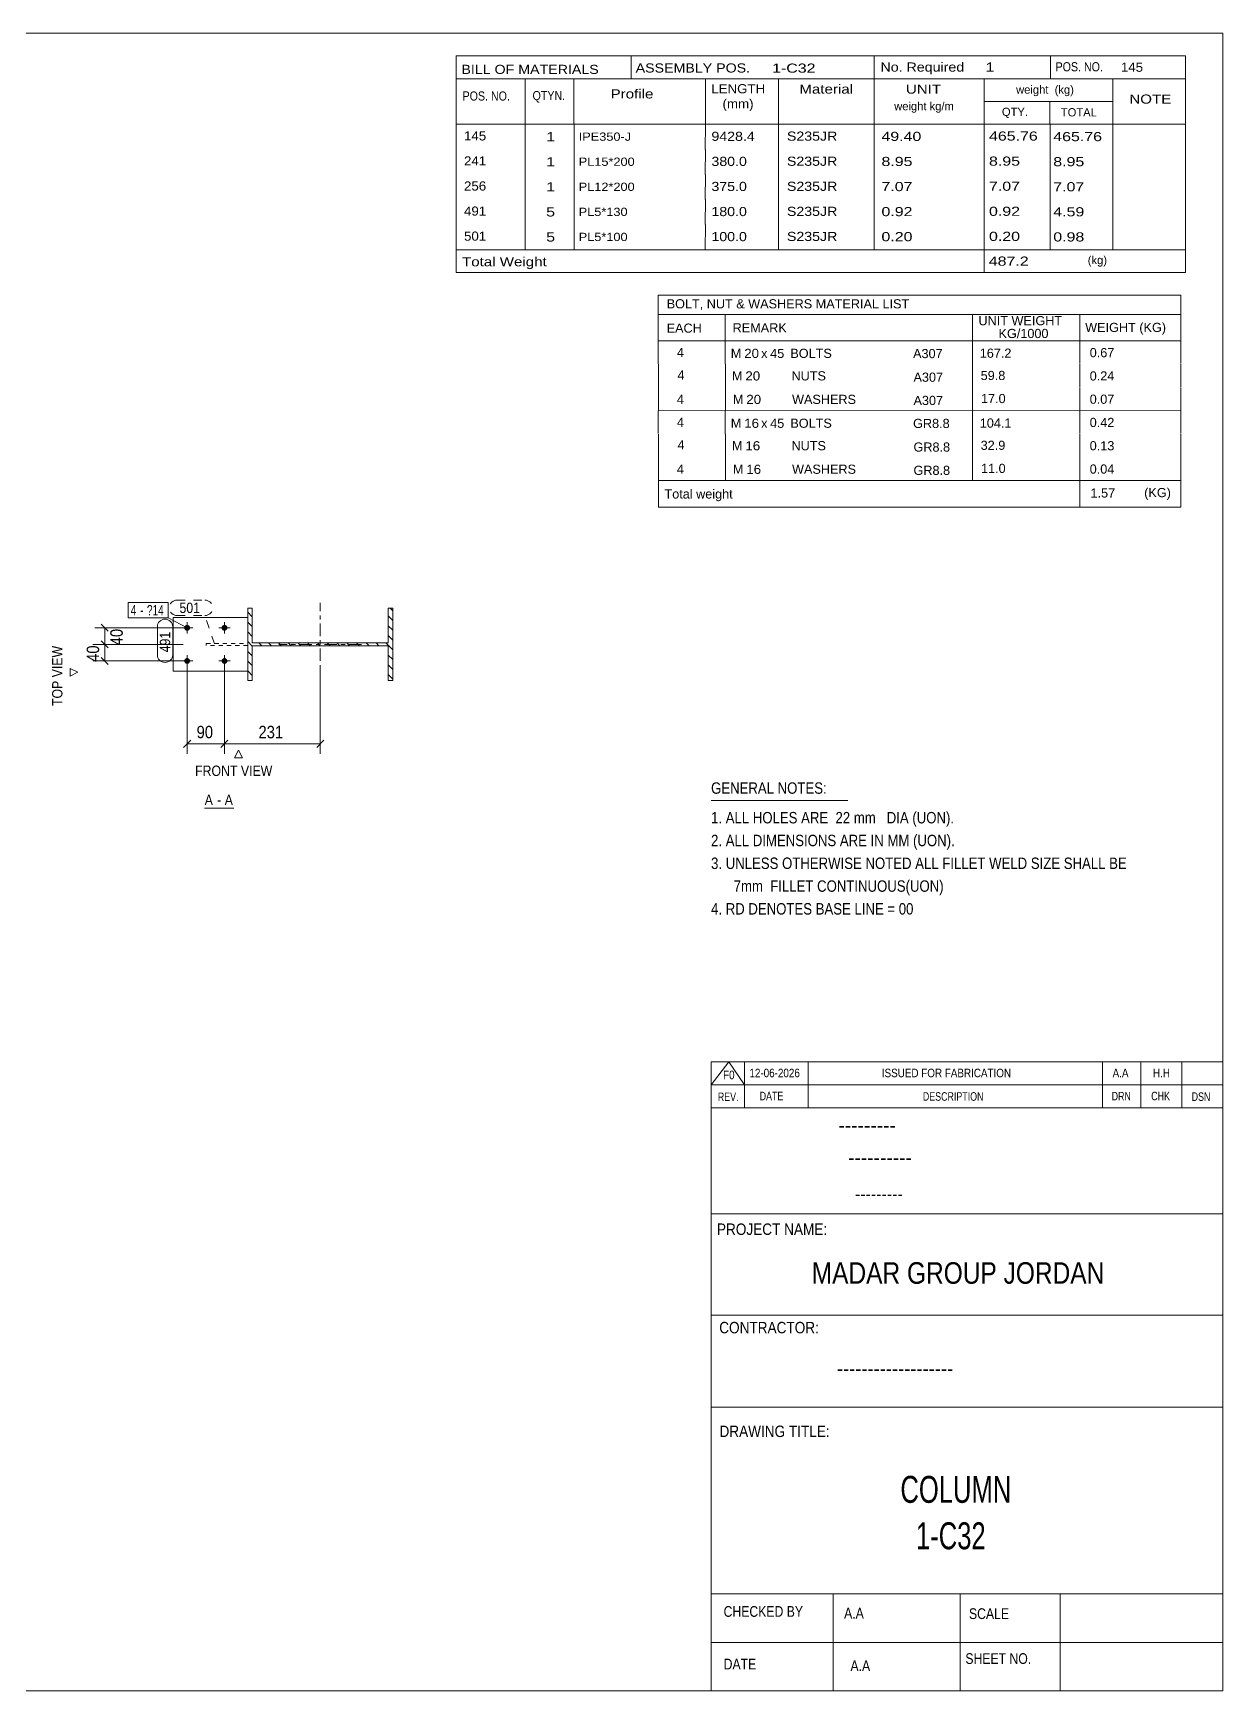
# Model space of a CAD drawing. Header units: millimetres. Extents: x 2 to 579, y 1 to 405.
# Drawn here: x 291.9 to 579, y 5 to 405 of the extents above; entities that cross this region are included whole.
import ezdxf

# ---------------------------------------------------------------- set-up
doc = ezdxf.new("R2010")
doc.units = ezdxf.units.MM
for name, pattern in [('XKITLINE00', [0]), ('XKITLINE01', [4, 1, -1, 1, -1]), ('XKITLINE02', [4, 2, -2]), ('XKITLINE03', [6, 3, -1, 1, -1])]:
    doc.linetypes.add(name, pattern=pattern)
for name, color, linetype, lineweight in [('Bolt', 3, 'Continuous', 0), ('BoltMark', 7, 'Continuous', 0), ('Dimensions', 7, 'Continuous', 0), ('DrawingSheet', 5, 'Continuous', 0), ('OtherObjectType', 7, 'Continuous', 0), ('Part', 2, 'Continuous', 0), ('PartMark', 7, 'Continuous', 0)]:
    doc.layers.add(name, color=color, linetype=linetype, lineweight=lineweight)
doc.styles.add('@ARIAL_UNICODE_MS_BOLD', font='ARIAL.TTF')
doc.styles.add('ARIAL', font='ARIAL.TTF')
doc.styles.add('ARIAL_NARROW', font='ARIALN.TTF')
doc.styles.add('COMIC_SANS_MS_BOLD', font='COMICBD.TTF')
doc.styles.add('SWIS721_EX_BT', font='ARIAL.TTF')
doc.styles.add('SWISSE', font='ARIAL.TTF')

# ---------------------------------------------------------------- blocks, each defined once
blk = doc.blocks.new('*A1')
at = {"layer": 'Part', "color": 7, "linetype": 'XKITLINE00', "lineweight": 0}
for p, q in [((344.78, 264.16), (343.68, 265.26)), ((378.68, 263.26), (377.58, 264.36)), ((378.68, 265.62), (378.04, 266.26)), ((344.78, 261.81), (343.68, 262.91)), ((344.78, 259.45), (343.68, 260.55)), ((378.68, 260.91), (377.58, 262.01)), ((344.78, 257.09), (343.68, 258.19)), ((347.07, 257.16), (346.37, 257.86)), ((349.42, 257.16), (348.72, 257.86)), ((351.78, 257.16), (351.08, 257.86)), ((354.14, 257.16), (353.44, 257.86)), ((356.5, 257.16), (355.8, 257.86)), ((358.85, 257.16), (358.15, 257.86)), ((361.21, 257.16), (360.51, 257.86)), ((363.57, 257.16), (362.87, 257.86)), ((365.93, 257.16), (365.23, 257.86)), ((368.28, 257.16), (367.58, 257.86)), ((370.64, 257.16), (369.94, 257.86)), ((373, 257.16), (372.3, 257.86)), ((375.35, 257.16), (374.65, 257.86)), ((378.68, 256.19), (377.01, 257.86)), ((378.68, 258.55), (377.58, 259.65)), ((344.78, 254.73), (343.68, 255.83)), ((344.78, 252.38), (343.68, 253.48)), ((378.68, 253.84), (377.58, 254.94)), ((378.68, 251.48), (377.58, 252.58)), ((344.78, 250.02), (343.68, 251.12)), ((343.68, 248.76), (343.68, 248.76)), ((343.68, 248.76), (343.68, 248.76)), ((378.68, 249.12), (377.58, 250.22))]:
    blk.add_line(p, q, dxfattribs=at)
blk = doc.blocks.new('*A42')
at = {"layer": 'Bolt'}
for points in [[(329.11, 262.21), (329.15, 262.21), (329.18, 262.2), (329.22, 262.2), (329.25, 262.19), (329.28, 262.18), (329.32, 262.17), (329.35, 262.16), (329.38, 262.14), (329.41, 262.13), (329.44, 262.11), (329.47, 262.09), (329.5, 262.07), (329.52, 262.05), (329.55, 262.03), (329.58, 262.01), (329.6, 261.98), (329.62, 261.96), (329.64, 261.93), (329.66, 261.9), (329.68, 261.87), (329.7, 261.84), (329.71, 261.81), (329.73, 261.78), (329.74, 261.75), (329.75, 261.71), (329.76, 261.68), (329.77, 261.65), (329.77, 261.61), (329.78, 261.58), (329.78, 261.55), (329.78, 261.51), (329.78, 261.48), (329.78, 261.44), (329.77, 261.41), (329.77, 261.37), (329.76, 261.34), (329.75, 261.31), (329.74, 261.28), (329.73, 261.24), (329.71, 261.21), (329.7, 261.18), (329.68, 261.15), (329.66, 261.12), (329.64, 261.09), (329.62, 261.07), (329.6, 261.04), (329.58, 261.02), (329.55, 260.99), (329.52, 260.97), (329.5, 260.95), (329.47, 260.93), (329.44, 260.91), (329.41, 260.89), (329.38, 260.88), (329.35, 260.86), (329.32, 260.85), (329.28, 260.84), (329.25, 260.83), (329.22, 260.82), (329.18, 260.82), (329.15, 260.81), (329.11, 260.81), (329.08, 260.81), (329.05, 260.81), (329.01, 260.81), (328.98, 260.82), (328.94, 260.82), (328.91, 260.83), (328.88, 260.84), (328.84, 260.85), (328.81, 260.86), (328.78, 260.88), (328.75, 260.89), (328.72, 260.91), (328.69, 260.93), (328.66, 260.95), (328.64, 260.97), (328.61, 260.99), (328.59, 261.02), (328.56, 261.04), (328.54, 261.07), (328.52, 261.09), (328.5, 261.12), (328.48, 261.15), (328.46, 261.18), (328.45, 261.21), (328.43, 261.24), (328.42, 261.28), (328.41, 261.31), (328.4, 261.34), (328.39, 261.37), (328.39, 261.41), (328.38, 261.44), (328.38, 261.48), (328.38, 261.51), (328.38, 261.55), (328.38, 261.58), (328.39, 261.61), (328.39, 261.65), (328.4, 261.68), (328.41, 261.71), (328.42, 261.75), (328.43, 261.78), (328.45, 261.81), (328.46, 261.84), (328.48, 261.87), (328.5, 261.9), (328.52, 261.93), (328.54, 261.96), (328.56, 261.98), (328.59, 262.01), (328.61, 262.03), (328.64, 262.05), (328.66, 262.07), (328.69, 262.09), (328.72, 262.11), (328.75, 262.13), (328.78, 262.14), (328.81, 262.16), (328.84, 262.17), (328.88, 262.18), (328.91, 262.19), (328.94, 262.2), (328.98, 262.2), (329.01, 262.21), (329.05, 262.21), (329.08, 262.21)], [(338.11, 262.21), (338.15, 262.21), (338.18, 262.2), (338.22, 262.2), (338.25, 262.19), (338.28, 262.18), (338.32, 262.17), (338.35, 262.16), (338.38, 262.14), (338.41, 262.13), (338.44, 262.11), (338.47, 262.09), (338.5, 262.07), (338.52, 262.05), (338.55, 262.03), (338.58, 262.01), (338.6, 261.98), (338.62, 261.96), (338.64, 261.93), (338.66, 261.9), (338.68, 261.87), (338.7, 261.84), (338.71, 261.81), (338.73, 261.78), (338.74, 261.75), (338.75, 261.71), (338.76, 261.68), (338.77, 261.65), (338.77, 261.61), (338.78, 261.58), (338.78, 261.55), (338.78, 261.51), (338.78, 261.48), (338.78, 261.44), (338.77, 261.41), (338.77, 261.37), (338.76, 261.34), (338.75, 261.31), (338.74, 261.28), (338.73, 261.24), (338.71, 261.21), (338.7, 261.18), (338.68, 261.15), (338.66, 261.12), (338.64, 261.09), (338.62, 261.07), (338.6, 261.04), (338.58, 261.02), (338.55, 260.99), (338.52, 260.97), (338.5, 260.95), (338.47, 260.93), (338.44, 260.91), (338.41, 260.89), (338.38, 260.88), (338.35, 260.86), (338.32, 260.85), (338.28, 260.84), (338.25, 260.83), (338.22, 260.82), (338.18, 260.82), (338.15, 260.81), (338.11, 260.81), (338.08, 260.81), (338.05, 260.81), (338.01, 260.81), (337.98, 260.82), (337.94, 260.82), (337.91, 260.83), (337.88, 260.84), (337.84, 260.85), (337.81, 260.86), (337.78, 260.88), (337.75, 260.89), (337.72, 260.91), (337.69, 260.93), (337.66, 260.95), (337.64, 260.97), (337.61, 260.99), (337.59, 261.02), (337.56, 261.04), (337.54, 261.07), (337.52, 261.09), (337.5, 261.12), (337.48, 261.15), (337.46, 261.18), (337.45, 261.21), (337.43, 261.24), (337.42, 261.28), (337.41, 261.31), (337.4, 261.34), (337.39, 261.37), (337.39, 261.41), (337.38, 261.44), (337.38, 261.48), (337.38, 261.51), (337.38, 261.55), (337.38, 261.58), (337.39, 261.61), (337.39, 261.65), (337.4, 261.68), (337.41, 261.71), (337.42, 261.75), (337.43, 261.78), (337.45, 261.81), (337.46, 261.84), (337.48, 261.87), (337.5, 261.9), (337.52, 261.93), (337.54, 261.96), (337.56, 261.98), (337.59, 262.01), (337.61, 262.03), (337.64, 262.05), (337.66, 262.07), (337.69, 262.09), (337.72, 262.11), (337.75, 262.13), (337.78, 262.14), (337.81, 262.16), (337.84, 262.17), (337.88, 262.18), (337.91, 262.19), (337.94, 262.2), (337.98, 262.2), (338.01, 262.21), (338.05, 262.21), (338.08, 262.21)], [(329.11, 254.21), (329.15, 254.21), (329.18, 254.2), (329.22, 254.2), (329.25, 254.19), (329.28, 254.18), (329.32, 254.17), (329.35, 254.16), (329.38, 254.14), (329.41, 254.13), (329.44, 254.11), (329.47, 254.09), (329.5, 254.07), (329.52, 254.05), (329.55, 254.03), (329.58, 254.01), (329.6, 253.98), (329.62, 253.96), (329.64, 253.93), (329.66, 253.9), (329.68, 253.87), (329.7, 253.84), (329.71, 253.81), (329.73, 253.78), (329.74, 253.75), (329.75, 253.71), (329.76, 253.68), (329.77, 253.65), (329.77, 253.61), (329.78, 253.58), (329.78, 253.55), (329.78, 253.51), (329.78, 253.48), (329.78, 253.44), (329.77, 253.41), (329.77, 253.37), (329.76, 253.34), (329.75, 253.31), (329.74, 253.28), (329.73, 253.24), (329.71, 253.21), (329.7, 253.18), (329.68, 253.15), (329.66, 253.12), (329.64, 253.09), (329.62, 253.07), (329.6, 253.04), (329.58, 253.02), (329.55, 252.99), (329.52, 252.97), (329.5, 252.95), (329.47, 252.93), (329.44, 252.91), (329.41, 252.89), (329.38, 252.88), (329.35, 252.86), (329.32, 252.85), (329.28, 252.84), (329.25, 252.83), (329.22, 252.82), (329.18, 252.82), (329.15, 252.81), (329.11, 252.81), (329.08, 252.81), (329.05, 252.81), (329.01, 252.81), (328.98, 252.82), (328.94, 252.82), (328.91, 252.83), (328.88, 252.84), (328.84, 252.85), (328.81, 252.86), (328.78, 252.88), (328.75, 252.89), (328.72, 252.91), (328.69, 252.93), (328.66, 252.95), (328.64, 252.97), (328.61, 252.99), (328.59, 253.02), (328.56, 253.04), (328.54, 253.07), (328.52, 253.09), (328.5, 253.12), (328.48, 253.15), (328.46, 253.18), (328.45, 253.21), (328.43, 253.24), (328.42, 253.28), (328.41, 253.31), (328.4, 253.34), (328.39, 253.37), (328.39, 253.41), (328.38, 253.44), (328.38, 253.48), (328.38, 253.51), (328.38, 253.55), (328.38, 253.58), (328.39, 253.61), (328.39, 253.65), (328.4, 253.68), (328.41, 253.71), (328.42, 253.75), (328.43, 253.78), (328.45, 253.81), (328.46, 253.84), (328.48, 253.87), (328.5, 253.9), (328.52, 253.93), (328.54, 253.96), (328.56, 253.98), (328.59, 254.01), (328.61, 254.03), (328.64, 254.05), (328.66, 254.07), (328.69, 254.09), (328.72, 254.11), (328.75, 254.13), (328.78, 254.14), (328.81, 254.16), (328.84, 254.17), (328.88, 254.18), (328.91, 254.19), (328.94, 254.2), (328.98, 254.2), (329.01, 254.21), (329.05, 254.21), (329.08, 254.21)], [(338.11, 254.21), (338.15, 254.21), (338.18, 254.2), (338.22, 254.2), (338.25, 254.19), (338.28, 254.18), (338.32, 254.17), (338.35, 254.16), (338.38, 254.14), (338.41, 254.13), (338.44, 254.11), (338.47, 254.09), (338.5, 254.07), (338.52, 254.05), (338.55, 254.03), (338.58, 254.01), (338.6, 253.98), (338.62, 253.96), (338.64, 253.93), (338.66, 253.9), (338.68, 253.87), (338.7, 253.84), (338.71, 253.81), (338.73, 253.78), (338.74, 253.75), (338.75, 253.71), (338.76, 253.68), (338.77, 253.65), (338.77, 253.61), (338.78, 253.58), (338.78, 253.55), (338.78, 253.51), (338.78, 253.48), (338.78, 253.44), (338.77, 253.41), (338.77, 253.37), (338.76, 253.34), (338.75, 253.31), (338.74, 253.28), (338.73, 253.24), (338.71, 253.21), (338.7, 253.18), (338.68, 253.15), (338.66, 253.12), (338.64, 253.09), (338.62, 253.07), (338.6, 253.04), (338.58, 253.02), (338.55, 252.99), (338.52, 252.97), (338.5, 252.95), (338.47, 252.93), (338.44, 252.91), (338.41, 252.89), (338.38, 252.88), (338.35, 252.86), (338.32, 252.85), (338.28, 252.84), (338.25, 252.83), (338.22, 252.82), (338.18, 252.82), (338.15, 252.81), (338.11, 252.81), (338.08, 252.81), (338.05, 252.81), (338.01, 252.81), (337.98, 252.82), (337.94, 252.82), (337.91, 252.83), (337.88, 252.84), (337.84, 252.85), (337.81, 252.86), (337.78, 252.88), (337.75, 252.89), (337.72, 252.91), (337.69, 252.93), (337.66, 252.95), (337.64, 252.97), (337.61, 252.99), (337.59, 253.02), (337.56, 253.04), (337.54, 253.07), (337.52, 253.09), (337.5, 253.12), (337.48, 253.15), (337.46, 253.18), (337.45, 253.21), (337.43, 253.24), (337.42, 253.28), (337.41, 253.31), (337.4, 253.34), (337.39, 253.37), (337.39, 253.41), (337.38, 253.44), (337.38, 253.48), (337.38, 253.51), (337.38, 253.55), (337.38, 253.58), (337.39, 253.61), (337.39, 253.65), (337.4, 253.68), (337.41, 253.71), (337.42, 253.75), (337.43, 253.78), (337.45, 253.81), (337.46, 253.84), (337.48, 253.87), (337.5, 253.9), (337.52, 253.93), (337.54, 253.96), (337.56, 253.98), (337.59, 254.01), (337.61, 254.03), (337.64, 254.05), (337.66, 254.07), (337.69, 254.09), (337.72, 254.11), (337.75, 254.13), (337.78, 254.14), (337.81, 254.16), (337.84, 254.17), (337.88, 254.18), (337.91, 254.19), (337.94, 254.2), (337.98, 254.2), (338.01, 254.21), (338.05, 254.21), (338.08, 254.21)]]:
    blk.add_hatch(color=3, dxfattribs=at).paths.add_polyline_path(points, flags=17)
at = {"layer": 'Bolt', "color": 3, "linetype": 'XKITLINE00', "lineweight": 0}
for p, q in [((327.68, 261.51), (330.48, 261.51)), ((329.08, 262.91), (329.08, 260.11)), ((336.68, 261.51), (339.48, 261.51)), ((338.08, 262.91), (338.08, 260.11)), ((327.68, 253.51), (330.48, 253.51)), ((329.08, 254.91), (329.08, 252.11)), ((336.68, 253.51), (339.48, 253.51)), ((338.08, 254.91), (338.08, 252.11))]:
    blk.add_line(p, q, dxfattribs=at)
blk = doc.blocks.new('*A43')
at = {"layer": 'Part', "color": 2, "linetype": 'XKITLINE00', "lineweight": 0}
for p, q in [((343.68, 248.76), (343.68, 266.26)), ((343.68, 266.26), (344.78, 266.26)), ((344.78, 266.26), (344.78, 257.86)), ((377.58, 257.86), (377.58, 266.26)), ((377.58, 266.26), (378.68, 266.26)), ((378.68, 266.26), (378.68, 248.76)), ((344.78, 257.86), (377.58, 257.86)), ((377.58, 257.16), (344.78, 257.16)), ((344.78, 257.16), (344.78, 248.76)), ((377.58, 248.76), (377.58, 257.16)), ((344.78, 248.76), (343.68, 248.76)), ((378.68, 248.76), (377.58, 248.76))]:
    blk.add_line(p, q, dxfattribs=at)
at = {"layer": 'Part', "color": 7, "linetype": 'XKITLINE03', "lineweight": 0}
for p, q in [((361.18, 247.51), (361.18, 267.51)), ((371.18, 257.51), (351.18, 257.51))]:
    blk.add_line(p, q, dxfattribs=at)
blk = doc.blocks.new('*A44')
at = {"layer": 'Part', "color": 7, "linetype": 'XKITLINE01', "lineweight": 0}
for p, q in [((333.68, 257.76), (343.68, 257.76)), ((333.68, 257.26), (333.68, 257.76)), ((343.68, 257.26), (333.68, 257.26)), ((343.68, 257.76), (343.68, 257.26))]:
    blk.add_line(p, q, dxfattribs=at)
blk = doc.blocks.new('*A45')
at = {"layer": 'Part', "color": 2, "linetype": 'XKITLINE00', "lineweight": 0}
for p, q in [((325.68, 264.01), (343.68, 264.01)), ((325.68, 264.01), (325.68, 251.01)), ((325.68, 251.01), (343.68, 251.01))]:
    blk.add_line(p, q, dxfattribs=at)
at = {"layer": 'Part', "color": 7, "linetype": 'XKITLINE01', "lineweight": 0}
blk.add_line((343.68, 264.01), (343.68, 251.01), dxfattribs=at)
blk = doc.blocks.new('*A46')
at = {"layer": 'DrawingSheet', "color": 5, "linetype": 'XKITLINE00', "lineweight": 0}
for p, q in [((579, 405), (5, 405)), ((5, 405), (5, 5)), ((579, 5), (579, 405)), ((5, 5), (579, 5))]:
    blk.add_line(p, q, dxfattribs=at)
at = {"layer": 'DrawingSheet', "color": 5, "style": 'ARIAL', "width": 0.85}
blk.add_text('Tekla structures', height=2, rotation=90, dxfattribs=at).set_placement((4.5, 5.5))
blk = doc.blocks.new('*A47')
at = {"layer": 'OtherObjectType', "color": 7, "linetype": 'XKITLINE00', "lineweight": 0}
for p, q in [((442.76, 341.75), (442.75, 330.75)), ((442.76, 341.75), (568.88, 341.75)), ((568.88, 341.75), (568.88, 330.75)), ((442.75, 337.1), (568.88, 337.1)), ((458.87, 337.11), (458.87, 330.75)), ((518.57, 337.11), (518.57, 330.75)), ((544.47, 337.09), (544.47, 330.75)), ((442.76, 330.72), (442.76, 325.22)), ((442.77, 330.75), (568.88, 330.75)), ((458.92, 330.75), (458.92, 325.13)), ((518.57, 330.75), (518.57, 325.13)), ((544.5, 330.75), (544.5, 325.25)), ((568.88, 330.75), (568.88, 325.25)), ((442.79, 325.13), (442.79, 319.52)), ((458.95, 325.13), (458.95, 319.51)), ((518.57, 325.13), (518.57, 319.51)), ((544.5, 325.13), (544.5, 319.63)), ((568.88, 325.13), (568.88, 319.63)), ((442.79, 319.5), (442.79, 313.93)), ((458.95, 319.51), (458.95, 313.89)), ((518.57, 319.51), (518.57, 313.89)), ((544.5, 319.51), (544.5, 313.9)), ((568.88, 319.51), (568.88, 313.9)), ((568.88, 313.9), (442.75, 313.93)), ((442.76, 313.86), (442.76, 308.36)), ((458.92, 313.89), (458.92, 308.27)), ((518.57, 313.89), (518.57, 308.27)), ((544.5, 313.89), (544.5, 308.39)), ((568.88, 313.89), (568.88, 308.39)), ((442.79, 308.27), (442.79, 302.66)), ((458.95, 308.27), (458.95, 302.66)), ((518.57, 308.27), (518.57, 302.66)), ((544.5, 308.27), (544.5, 302.77)), ((568.88, 308.27), (568.88, 302.77)), ((442.79, 302.64), (442.79, 297.07)), ((458.95, 302.65), (458.95, 297.04)), ((518.57, 302.66), (518.57, 297.04)), ((544.5, 302.65), (544.5, 297.05)), ((568.88, 302.65), (568.88, 297.04)), ((568.88, 297.04), (442.75, 297.07)), ((442.78, 297.04), (442.78, 290.63)), ((442.85, 297.03), (568.87, 297.04)), ((544.5, 297), (544.5, 290.59)), ((568.87, 297.01), (568.87, 290.59)), ((442.77, 290.59), (568.87, 290.59))]:
    blk.add_line(p, q, dxfattribs=at)
at = {"layer": 'OtherObjectType', "color": 7, "style": 'ARIAL_NARROW'}
for s, width, p in [('BOLT, NUT & WASHERS MATERIAL LIST', 1.211571, (444.79, 338.59)), ('UNIT WEIGHT', 1.211571, (520.03, 334.52)), ('EACH', 1.211571, (444.78, 332.72)), ('REMARK', 1.211571, (460.7, 332.81)), (' KG/1000', 1.211571, (524.02, 331.43)), ('WEIGHT (KG)', 1.211571, (545.78, 332.9)), ('4', 1.211571, (447.26, 326.85)), ('M', 1.211571, (460.26, 326.65)), ('20', 1.275, (463.5, 326.63)), ('x', 1.211571, (467.58, 326.63)), ('45', 1.211571, (469.76, 326.62)), ('BOLTS', 1.211571, (474.63, 326.64)), ('A307', 1.211571, (504.25, 326.59)), ('167.2', 1.211571, (520.34, 326.68)), ('0.67', 1.211571, (546.87, 326.81)), ('4', 1.211571, (447.4, 321.41)), ('M', 1.211571, (460.54, 321.21)), ('20', 1.275, (463.78, 321.19)), ('NUTS', 1.211571, (474.91, 321.21)), ('A307', 1.211571, (504.35, 320.89)), ('59.8', 1.211571, (520.56, 321.3)), ('0.24', 1.211571, (546.87, 321.19)), ('4', 1.211571, (447.24, 315.54)), ('M', 1.211571, (460.76, 315.54)), ('20', 1.275, (464, 315.52)), ('WASHERS', 1.211571, (475.04, 315.53)), ('A307', 1.211571, (504.35, 315.27)), ('17.0', 1.211571, (520.64, 315.74)), ('0.07', 1.211571, (546.87, 315.58)), ('4', 1.211571, (447.26, 310)), ('16', 1.275, (463.5, 309.77)), ('BOLTS', 1.211571, (474.63, 309.78)), ('104.1', 1.211571, (520.34, 309.82)), ('0.42', 1.211571, (546.87, 309.96)), ('M', 1.211571, (460.26, 309.79)), ('x', 1.211571, (467.58, 309.77)), ('45', 1.211571, (469.76, 309.76)), ('GR8.8', 1.211571, (504.25, 309.73)), ('4', 1.211571, (447.4, 304.55)), ('M', 1.211571, (460.54, 304.36)), ('16', 1.275, (463.78, 304.34)), ('NUTS', 1.211571, (474.91, 304.35)), ('GR8.8', 1.211571, (504.35, 304.03)), ('32.9', 1.211571, (520.56, 304.45)), ('0.13', 1.211571, (546.87, 304.34)), ('4', 1.211571, (447.24, 298.68)), ('M', 1.211571, (460.76, 298.68)), ('16', 1.275, (464, 298.66)), ('WASHERS', 1.211571, (475.04, 298.68)), ('GR8.8', 1.211571, (504.35, 298.41)), ('11.0', 1.211571, (520.64, 298.88)), ('0.04', 1.211571, (546.87, 298.72)), ('Total weight', 1.211571, (444.26, 292.71)), ('1.57', 1.211571, (547.07, 292.94)), ('(KG)', 1.211571, (560.02, 293.04))]:
    blk.add_text(s, height=2.2, dxfattribs=dict(at, width=width)).set_placement(p)
blk = doc.blocks.new('*A48')
at = {"layer": 'OtherObjectType', "color": 7, "linetype": 'XKITLINE00', "lineweight": 0}
blk.add_line((455.5, 219.82), (488.5, 219.82), dxfattribs=at)
at = {"layer": 'OtherObjectType', "color": 7, "style": 'ARIAL_NARROW', "width": 1.008832}
for s, p in [('GENERAL NOTES:', (455.5, 221.47)), ('1. ALL HOLES ARE  22 mm   DIA (UON).', (455.5, 214.32)), ('2. ALL DIMENSIONS ARE IN MM (UON).', (455.5, 208.82)), ('3. UNLESS OTHERWISE NOTED ALL FILLET WELD SIZE SHALL BE', (455.5, 203.32)), ('7mm  FILLET CONTINUOUS(UON)', (460.95, 197.82)), ('4. RD DENOTES BASE LINE = 00', (455.5, 192.32))]:
    blk.add_text(s, height=2.75, dxfattribs=at).set_placement(p)
blk = doc.blocks.new('*A49')
at = {"layer": 'OtherObjectType', "color": 7, "linetype": 'XKITLINE00', "lineweight": 0}
for p, q in [((455.5, 156.76), (579, 156.76)), ((455.5, 151.21), (459.82, 156.76)), ((455.5, 151.21), (455.5, 156.76)), ((459.82, 156.76), (463.53, 151.21)), ((463.53, 151.21), (463.53, 156.76)), ((478.97, 151.21), (478.97, 156.76)), ((549.98, 151.21), (549.98, 156.76)), ((559.24, 151.21), (559.24, 156.76)), ((569.12, 151.21), (569.12, 156.76)), ((579, 151.21), (579, 156.76)), ((455.5, 151.21), (579, 151.21)), ((455.5, 145.65), (455.5, 151.21)), ((459.21, 151.21), (579, 151.21)), ((463.53, 145.65), (463.53, 151.21)), ((478.97, 145.65), (478.97, 151.21)), ((549.98, 145.65), (549.98, 151.21)), ((559.24, 145.65), (559.24, 151.21)), ((569.12, 145.65), (569.12, 151.21)), ((579, 145.65), (579, 151.21))]:
    blk.add_line(p, q, dxfattribs=at)
at = {"layer": 'OtherObjectType', "color": 7, "style": 'ARIAL_NARROW'}
for s, height, width, p in [('F0', 2.058, 1.008832, (458.4, 152.59)), ('12-06-2026', 2.058, 1.008832, (464.76, 153.06)), ('ISSUED FOR FABRICATION', 2.0583, 1.008832, (496.71, 153.06)), ('A.A', 2.058, 1.008832, (552.4, 153.06)), ('H.H', 2.058, 1.008832, (562.13, 153.06)), ('REV.', 2.058, 0.907949, (457.13, 147.31)), ('DATE', 2.058, 0.907949, (467.23, 147.5)), ('DESCRIPTION', 2.0583, 0.907949, (506.61, 147.39)), ('DRN', 2.058, 0.907949, (552.17, 147.47)), ('CHK', 2.058, 0.907949, (561.72, 147.5)), ('DSN', 2.058, 0.907949, (571.47, 147.35))]:
    blk.add_text(s, height=height, dxfattribs=dict(at, width=width)).set_placement(p)
blk = doc.blocks.new('*A51')
at = {"layer": 'OtherObjectType', "color": 2, "linetype": 'XKITLINE00', "lineweight": 0}
for p, q in [((455.5, 145.65), (579, 145.65)), ((455.5, 5), (455.5, 145.64)), ((578.98, 145.64), (579, 5)), ((579, 120.14), (455.5, 120.14)), ((455.5, 95.63), (579, 95.63)), ((579, 73.49), (455.5, 73.49)), ((579, 28.4), (455.5, 28.4)), ((484.94, 28.4), (484.94, 5)), ((515.62, 5), (515.62, 28.4)), ((539.75, 5), (539.75, 28.4)), ((579, 16.7), (455.5, 16.7)), ((579, 5), (455.5, 5))]:
    blk.add_line(p, q, dxfattribs=at)
at = {"layer": 'OtherObjectType', "color": 4, "style": '@ARIAL_UNICODE_MS_BOLD', "width": 0.85}
blk.add_text('---------', height=3.9, dxfattribs=at).set_placement((486.23, 139.59))
at = {"layer": 'OtherObjectType', "color": 7, "style": 'ARIAL', "width": 0.85}
for s, height, p in [('----------', 3.9, (488.56, 131.77)), ('---------', 3.25, (490.21, 123.31))]:
    blk.add_text(s, height=height, dxfattribs=at).set_placement(p)
at = {"layer": 'OtherObjectType', "color": 3, "width": 0.85}
for s, style, p in [('PROJECT NAME:', 'SWIS721_EX_BT', (456.92, 115.01)), ('CONTRACTOR:', 'SWISSE', (457.47, 91.27)), ('DRAWING TITLE:', 'SWIS721_EX_BT', (457.53, 66.24))]:
    blk.add_text(s, height=2.7618, dxfattribs=dict(at, style=style)).set_placement(p)
at = {"layer": 'OtherObjectType', "color": 7, "width": 0.85}
for s, height, p in [('MADAR GROUP JORDAN', 5.2, (479.79, 103.23)), ('CHECKED BY', 2.592, (458.53, 22.86)), ('A.A', 2.592, (487.61, 22.45)), ('SCALE', 2.592, (517.74, 22.33)), ('DATE', 2.592, (458.54, 10.16)), ('A.A', 2.592, (489.14, 9.76)), ('SHEET NO.', 2.592, (516.87, 11.49))]:
    blk.add_text(s, height=height, dxfattribs=at).set_placement(p)
at = {"layer": 'OtherObjectType', "color": 1}
for s, height, style, width, p in [('-------------------', 3.9, 'COMIC_SANS_MS_BOLD', 0.85, (485.87, 80.86)), ('COLUMN', 6.5, 'ARIAL', 0.68, (501.19, 50.37)), ('1-C32', 6.5, 'ARIAL', 0.68, (504.95, 39.17))]:
    blk.add_text(s, height=height, dxfattribs=dict(at, style=style, width=width)).set_placement(p)
blk = doc.blocks.new('*A52')
at = {"layer": 'OtherObjectType', "color": 7, "linetype": 'XKITLINE00', "lineweight": 0}
for p, q in [((393.98, 399.5), (569.98, 399.5)), ((393.98, 399.5), (393.98, 388.5)), ((436.26, 399.42), (436.26, 393.87)), ((494.85, 394), (494.85, 399.5)), ((537.43, 393.96), (537.43, 399.42)), ((569.98, 394), (569.98, 399.5)), ((393.98, 394), (569.98, 394)), ((410.64, 394), (410.64, 383)), ((422.4, 393.98), (422.4, 383.03)), ((454.12, 393.99), (454.13, 383)), ((471.78, 393.98), (471.78, 383)), ((494.85, 393.98), (494.85, 383)), ((521.43, 394), (521.43, 383)), ((552.42, 394), (552.42, 383)), ((569.98, 394), (569.98, 388.5)), ((393.98, 388.5), (393.98, 383)), ((521.45, 388.52), (552.45, 388.52)), ((537.28, 388.52), (537.28, 383)), ((569.98, 388.5), (569.98, 383)), ((393.98, 383), (569.98, 383)), ((393.98, 383), (393.98, 376.95)), ((410.63, 383), (410.63, 376.95)), ((422.44, 382.99), (422.44, 376.95)), ((454.12, 383), (454.11, 376.95)), ((471.79, 383), (471.79, 376.95)), ((494.87, 383), (494.87, 376.95)), ((521.44, 383), (521.44, 376.95)), ((537.33, 382.95), (537.33, 376.95)), ((552.43, 383), (552.43, 376.95)), ((569.98, 383), (569.98, 376.95)), ((393.98, 376.95), (393.98, 370.9)), ((410.63, 376.95), (410.63, 370.9)), ((422.44, 376.94), (422.44, 370.9)), ((454.12, 376.95), (454.11, 370.9)), ((471.79, 376.95), (471.79, 370.9)), ((494.87, 376.95), (494.87, 370.9)), ((521.44, 376.95), (521.44, 370.9)), ((537.33, 376.9), (537.33, 370.9)), ((552.43, 376.95), (552.43, 370.9)), ((569.98, 376.95), (569.98, 370.9)), ((393.98, 370.9), (393.98, 364.85)), ((410.63, 370.9), (410.63, 364.85)), ((422.44, 370.89), (422.44, 364.85)), ((454.12, 370.9), (454.11, 364.85)), ((471.79, 370.9), (471.79, 364.85)), ((494.87, 370.9), (494.87, 364.85)), ((521.44, 370.9), (521.44, 364.85)), ((537.33, 370.85), (537.33, 364.85)), ((552.43, 370.9), (552.43, 364.85)), ((569.98, 370.9), (569.98, 364.85)), ((393.98, 364.85), (393.98, 358.8)), ((410.63, 364.85), (410.63, 358.8)), ((422.44, 364.84), (422.44, 358.8)), ((454.12, 364.85), (454.11, 358.8)), ((471.79, 364.85), (471.79, 358.8)), ((494.87, 364.85), (494.87, 358.8)), ((521.44, 364.85), (521.44, 358.8)), ((537.33, 364.8), (537.33, 358.8)), ((552.43, 364.85), (552.43, 358.8)), ((569.98, 364.85), (569.98, 358.8)), ((393.98, 358.8), (393.98, 352.75)), ((410.63, 358.8), (410.63, 352.75)), ((422.44, 358.79), (422.44, 352.75)), ((454.12, 358.8), (454.11, 352.75)), ((471.79, 358.8), (471.79, 352.75)), ((494.87, 358.8), (494.87, 352.75)), ((521.44, 358.8), (521.44, 352.75)), ((537.33, 358.75), (537.33, 352.75)), ((552.43, 358.8), (552.43, 352.75)), ((569.98, 358.8), (569.98, 352.75)), ((393.98, 352.75), (569.98, 352.75)), ((393.98, 352.75), (393.98, 347.25)), ((521.44, 352.75), (521.44, 347.25)), ((569.98, 352.75), (569.98, 347.25)), ((393.98, 347.25), (569.98, 347.25))]:
    blk.add_line(p, q, dxfattribs=at)
at = {"layer": 'OtherObjectType', "color": 7, "style": 'ARIAL_NARROW'}
for s, height, width, p in [('BILL OF MATERIALS', 2.2, 1.36, (395.25, 395.16)), ('ASSEMBLY POS.', 2.2, 1.36, (437.3, 395.5)), ('1-C32', 2.2, 1.525501, (470.23, 395.46)), ('No. Required', 2.2, 1.36, (496.39, 395.72)), ('1', 2.2, 1.525501, (521.75, 395.72)), ('POS. NO.', 2.2, 1.02, (538.63, 395.79)), ('145', 2.2, 1.270501, (554.4, 395.69)), ('LENGTH', 2.2, 1.275, (455.54, 390.49)), ('Material', 2.2, 1.445, (476.81, 390.41)), ('UNIT', 2.2, 1.445, (502.52, 390.4)), ('weight  (kg)', 1.98, 1.19, (529.11, 390.39)), ('POS. NO.', 2.2, 1.02, (395.53, 388.74)), ('QTYN.', 2.2, 1.02, (412.42, 388.84)), ('Profile', 2.2, 1.445, (431.26, 389.25)), ('(mm)', 2.2, 1.275, (458.26, 386.86)), ('weight kg/m', 1.98, 1.19, (499.69, 386.4)), ('NOTE', 2.2, 1.445, (556.44, 387.99)), ('QTY.', 1.98, 1.19, (525.68, 385.03)), ('TOTAL', 1.98, 1.19, (539.9, 384.91)), ('145', 2.2, 1.270501, (395.89, 379.12)), ('1', 2.2, 1.525501, (415.71, 378.91)), ('IPE350-J', 1.98, 1.355501, (423.56, 379.04)), ('9428.4', 2.2, 1.355501, (455.59, 379.01)), ('S235JR', 2.2, 1.355501, (473.81, 379.05)), ('49.40', 2.2, 1.525501, (496.62, 378.99)), ('465.76', 2.2, 1.525501, (522.57, 379.07)), ('465.76', 2.2, 1.525501, (538.08, 378.94)), ('241', 2.2, 1.270501, (395.89, 373.07)), ('1', 2.2, 1.525501, (415.71, 372.86)), ('PL15*200', 1.98, 1.355501, (423.56, 372.99)), ('380.0', 2.2, 1.355501, (455.59, 372.96)), ('S235JR', 2.2, 1.355501, (473.81, 373)), ('8.95', 2.2, 1.525501, (496.62, 372.94)), ('8.95', 2.2, 1.525501, (522.57, 373.02)), ('8.95', 2.2, 1.525501, (538.08, 372.89)), ('256', 2.2, 1.270501, (395.89, 367.02)), ('1', 2.2, 1.525501, (415.71, 366.81)), ('PL12*200', 1.98, 1.355501, (423.56, 366.94)), ('375.0', 2.2, 1.355501, (455.59, 366.91)), ('S235JR', 2.2, 1.355501, (473.81, 366.95)), ('7.07', 2.2, 1.525501, (496.62, 366.89)), ('7.07', 2.2, 1.525501, (522.57, 366.97)), ('7.07', 2.2, 1.525501, (538.08, 366.84)), ('491', 2.2, 1.270501, (395.89, 360.97)), ('5', 2.2, 1.525501, (415.71, 360.76)), ('PL5*130', 1.98, 1.355501, (423.56, 360.89)), ('180.0', 2.2, 1.355501, (455.59, 360.86)), ('S235JR', 2.2, 1.355501, (473.81, 360.9)), ('0.92', 2.2, 1.525501, (496.62, 360.84)), ('0.92', 2.2, 1.525501, (522.57, 360.92)), ('4.59', 2.2, 1.525501, (538.08, 360.79)), ('501', 2.2, 1.270501, (395.89, 354.92)), ('5', 2.2, 1.525501, (415.71, 354.71)), ('PL5*100', 1.98, 1.355501, (423.56, 354.84)), ('100.0', 2.2, 1.355501, (455.59, 354.81)), ('S235JR', 2.2, 1.355501, (473.81, 354.85)), ('0.20', 2.2, 1.525501, (496.62, 354.79)), ('0.20', 2.2, 1.525501, (522.57, 354.87)), ('0.98', 2.2, 1.525501, (538.08, 354.74)), ('Total Weight', 2.2, 1.445, (395.4, 348.74)), ('487.2', 2.2, 1.525501, (522.52, 348.89)), ('(kg)', 1.98, 1.19, (546.4, 349.26))]:
    blk.add_text(s, height=height, dxfattribs=dict(at, width=width)).set_placement(p)
blk = doc.blocks.new('*A104')
at = {"layer": 'Dimensions', "color": 7, "linetype": 'XKITLINE00', "lineweight": 0}
for p, q in [((329.08, 252.51), (329.08, 231.11)), ((338.08, 252.51), (338.08, 231.11)), ((329.93, 234.36), (328.23, 232.66)), ((329.08, 233.51), (338.08, 233.51)), ((338.93, 234.36), (337.23, 232.66))]:
    blk.add_line(p, q, dxfattribs=at)
at = {"layer": 'Dimensions', "color": 3}
for p in [(329.08, 233.51), (338.08, 233.51)]:
    blk.add_point(p, dxfattribs=at)
at = {"layer": 'Dimensions', "color": 3, "style": 'ARIAL', "width": 0.85}
blk.add_text('90', height=3, dxfattribs=at).set_placement((331.36, 234.86))
blk = doc.blocks.new('*A105')
at = {"layer": 'Dimensions', "color": 7, "linetype": 'XKITLINE00', "lineweight": 0}
for p, q in [((338.08, 252.51), (338.08, 231.11)), ((361.18, 252.51), (361.18, 231.11)), ((338.93, 234.36), (337.23, 232.66)), ((338.08, 233.51), (361.18, 233.51)), ((362.03, 234.36), (360.33, 232.66))]:
    blk.add_line(p, q, dxfattribs=at)
at = {"layer": 'Dimensions', "color": 3}
for p in [(338.08, 233.51), (361.18, 233.51)]:
    blk.add_point(p, dxfattribs=at)
at = {"layer": 'Dimensions', "color": 3, "style": 'ARIAL', "width": 0.85}
blk.add_text('231', height=3, dxfattribs=at).set_placement((346.29, 234.86))
blk = doc.blocks.new('*A106')
at = {"layer": 'Dimensions', "color": 7, "linetype": 'XKITLINE00', "lineweight": 0}
for p, q in [((328.08, 257.51), (306.33, 257.51)), ((308.33, 258.36), (310.03, 256.66)), ((309.18, 253.51), (309.18, 257.51)), ((328.08, 253.51), (306.33, 253.51)), ((308.33, 254.36), (310.03, 252.66))]:
    blk.add_line(p, q, dxfattribs=at)
at = {"layer": 'Dimensions', "color": 3}
for p in [(309.18, 257.51), (309.18, 253.51)]:
    blk.add_point(p, dxfattribs=at)
at = {"layer": 'Dimensions', "color": 3, "style": 'ARIAL', "width": 0.85}
blk.add_text('40', height=3, rotation=90.0002, dxfattribs=at).set_placement((307.83, 253.29))
blk = doc.blocks.new('*A107')
at = {"layer": 'Dimensions', "color": 7, "linetype": 'XKITLINE00', "lineweight": 0}
for p, q in [((328.08, 261.51), (306.78, 261.51)), ((308.33, 262.36), (310.03, 260.66)), ((309.18, 257.51), (309.18, 261.51)), ((328.08, 257.51), (306.78, 257.51)), ((308.33, 258.36), (310.03, 256.66))]:
    blk.add_line(p, q, dxfattribs=at)
at = {"layer": 'Dimensions', "color": 3}
for p in [(309.18, 261.51), (309.18, 257.51)]:
    blk.add_point(p, dxfattribs=at)
at = {"layer": 'Dimensions', "color": 3, "style": 'ARIAL', "width": 0.85}
blk.add_text('40', height=3, rotation=90.0002, dxfattribs=at).set_placement((313.53, 257.29))
blk = doc.blocks.new('*A108')
at = {"layer": 'BoltMark', "color": 7, "linetype": 'XKITLINE00', "lineweight": 0}
for p, q in [((314.85, 267.6), (324.53, 267.6)), ((314.85, 263.9), (314.85, 267.6)), ((324.53, 263.9), (324.53, 267.6)), ((314.85, 263.9), (324.53, 263.9)), ((329.08, 261.51), (324.53, 263.9))]:
    blk.add_line(p, q, dxfattribs=at)
at = {"layer": 'BoltMark', "color": 3, "style": 'ARIAL_NARROW', "width": 0.85}
for s, p in [('4', (315.45, 264.5)), ('-', (317.71, 264.5)), ('?14', (319.37, 264.5))]:
    blk.add_text(s, height=2.5, dxfattribs=at).set_placement(p)
blk = doc.blocks.new('*A109')
at = {"layer": 'PartMark', "color": 7, "linetype": 'XKITLINE00', "lineweight": 0}
for p, q in [((321.88, 255), (321.88, 261.76)), ((325.58, 255), (325.58, 261.76))]:
    blk.add_line(p, q, dxfattribs=at)
for centre, start, end in [((323.73, 261.76), 0, 180), ((323.73, 255), 180, 0)]:
    blk.add_arc(centre, 1.85, start, end, dxfattribs=at)
at = {"layer": 'PartMark', "color": 3, "style": 'ARIAL', "width": 0.85}
blk.add_text('491', height=2.5, rotation=90.0002, dxfattribs=at).set_placement((324.98, 255.6))
blk = doc.blocks.new('*A110')
at = {"layer": 'PartMark', "color": 7, "linetype": 'XKITLINE02', "lineweight": 0}
for p, q in [((326.62, 268.18), (333.38, 268.18)), ((326.62, 264.48), (333.38, 264.48)), ((335.71, 257.63), (333.38, 264.48))]:
    blk.add_line(p, q, dxfattribs=at)
for centre, start, end in [((326.62, 266.33), 90, 270), ((333.38, 266.33), 270, 90)]:
    blk.add_arc(centre, 1.85, start, end, dxfattribs=at)
at = {"layer": 'PartMark', "color": 3, "style": 'ARIAL', "width": 0.85}
blk.add_text('501', height=2.5, dxfattribs=at).set_placement((327.22, 265.08))
blk = doc.blocks.new('*A111')
at = {"layer": 'OtherObjectType', "color": 7, "linetype": 'XKITLINE00', "lineweight": 0}
for p, q in [((300.86, 249.86), (300.86, 251.73)), ((300.86, 251.73), (302.73, 250.79)), ((302.73, 250.79), (300.86, 249.86)), ((302.73, 250.79), (302.73, 250.79)), ((340.52, 230.14), (341.46, 232.01)), ((341.46, 232.01), (342.39, 230.14)), ((341.46, 232.01), (341.46, 232.01)), ((342.39, 230.14), (340.52, 230.14)), ((333.3, 218.01), (340.36, 218.01))]:
    blk.add_line(p, q, dxfattribs=at)
at = {"layer": 'OtherObjectType', "color": 7, "style": 'ARIAL', "width": 0.85}
blk.add_text('TOP VIEW', height=2.5, rotation=90, dxfattribs=at).set_placement((298.98, 242.64))
for s, p in [('FRONT VIEW', (330.99, 225.76)), ('A', (333.3, 218.76)), ('A', (338.13, 218.76)), ('-', (336.28, 218.76))]:
    blk.add_text(s, height=2.5, dxfattribs=at).set_placement(p)

msp = doc.modelspace()

# ---------------------------------------------------------------- block references
at = {"lineweight": 0}
for name in ['*A46', '*A52', '*A47', '*A110', '*A108', '*A45', '*A43', '*A1', '*A107', '*A109', '*A42', '*A106', '*A44', '*A104', '*A105', '*A48', '*A49', '*A51']:
    msp.add_blockref(name, (0, 0), dxfattribs=at)
at = {"layer": 'OtherObjectType', "lineweight": 0}
msp.add_blockref('*A111', (0, 0), dxfattribs=at)

doc.saveas('drawing.dxf')
